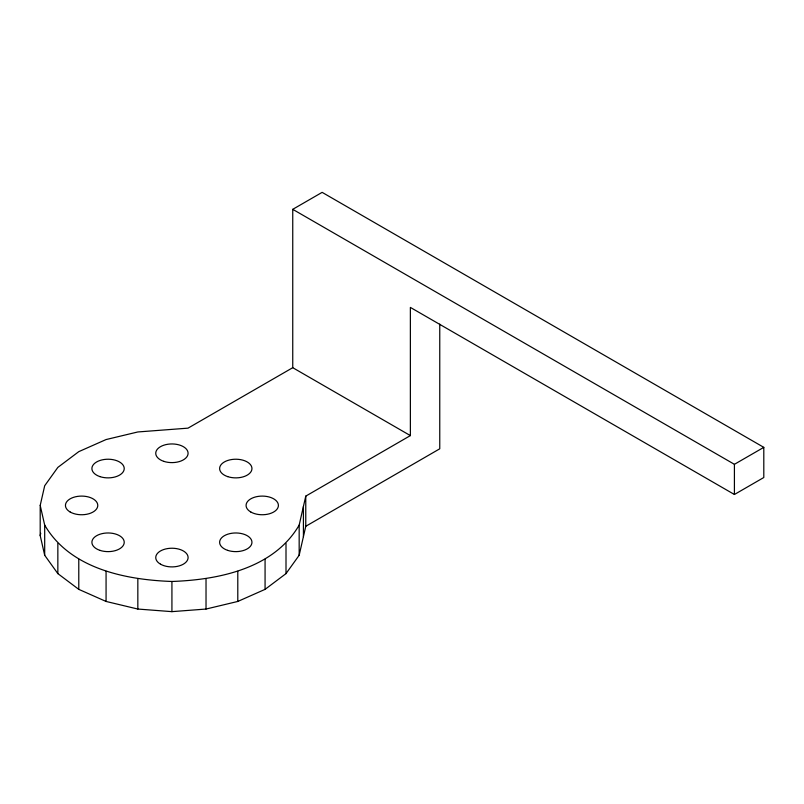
<?xml version="1.0" encoding="UTF-8"?>
<svg xmlns="http://www.w3.org/2000/svg" width="804" height="804" viewBox="0 0 804 804"><rect width="100%" height="100%" fill="white"/><g stroke="black" fill="none" stroke-linecap="round" stroke-linejoin="round"><path stroke-width="1.21" d="M40.2 505.425L44.692 485.737L57.848 467.395L78.782 451.647L106.068 439.557L137.836 431.959L188.015 428.15L292.746 367.689L410.372 435.597L305.771 496.118L299.168 525.102L299.168 555.273L286.003 573.614L265.069 589.362L237.793 601.452L206.025 609.05L171.925 611.643L137.836 609.05L106.068 601.452L78.782 589.362L57.848 573.614L44.692 555.273L40.2 535.585L40.2 505.425L44.692 525.102L44.692 555.273M40.2 535.585L40.733 533.273M299.168 555.273L305.771 526.278L305.771 496.118M44.692 525.102C70.018 568.689 125.364 579.825 171.925 581.473C218.487 579.825 273.832 568.689 299.168 525.102M305.771 526.278L439.758 448.793L439.758 324.102M292.746 367.689L292.746 209.331L322.133 192.357L763.8 447.356L763.8 477.516L734.414 494.49L410.372 307.409L410.372 435.597M292.746 209.331L734.414 464.32L763.8 447.356M734.414 464.32L734.414 494.49M303.42 506.47L303.42 536.63M286.003 543.454L286.003 573.614M265.069 559.202L265.069 589.362M237.793 571.282L237.793 601.452M206.025 578.88L206.025 609.05M171.925 581.473L171.925 611.643M137.836 578.88L137.836 609.05M106.068 571.282L106.068 601.452M78.782 559.202L78.782 589.362M57.848 543.454L57.848 573.614M227.713 550.378A16.16 9.326 0 0 0 251.953 542.298A16.16 9.326 0 0 0 227.713 534.218A16.16 9.326 0 0 0 227.713 550.378M250.818 512.017A16.16 9.326 0 0 0 277.852 507.837A16.16 9.326 0 0 0 258.064 496.41A16.16 9.326 0 0 0 250.818 512.017M227.713 476.631A16.16 9.326 0 0 0 251.953 468.551A16.16 9.326 0 0 0 227.713 460.471A16.16 9.326 0 0 0 227.713 476.631M163.845 461.365A16.16 9.326 0 0 0 188.086 453.285A16.16 9.326 0 0 0 163.845 445.195A16.16 9.326 0 0 0 163.845 461.365M99.987 476.631A16.16 9.326 0 0 0 124.228 468.551A16.16 9.326 0 0 0 99.987 460.471A16.16 9.326 0 0 0 99.987 476.631M70.179 512.017A16.16 9.326 0 0 0 97.224 507.837A16.16 9.326 0 0 0 77.425 496.41A16.16 9.326 0 0 0 70.179 512.017M99.987 550.378A16.16 9.326 0 0 0 124.228 542.298A16.16 9.326 0 0 0 99.987 534.218A16.16 9.326 0 0 0 99.987 550.378M160.498 564.167A16.16 9.326 0 0 0 187.543 559.986A16.16 9.326 0 0 0 167.745 548.549A16.16 9.326 0 0 0 160.498 564.167"/></g></svg>
